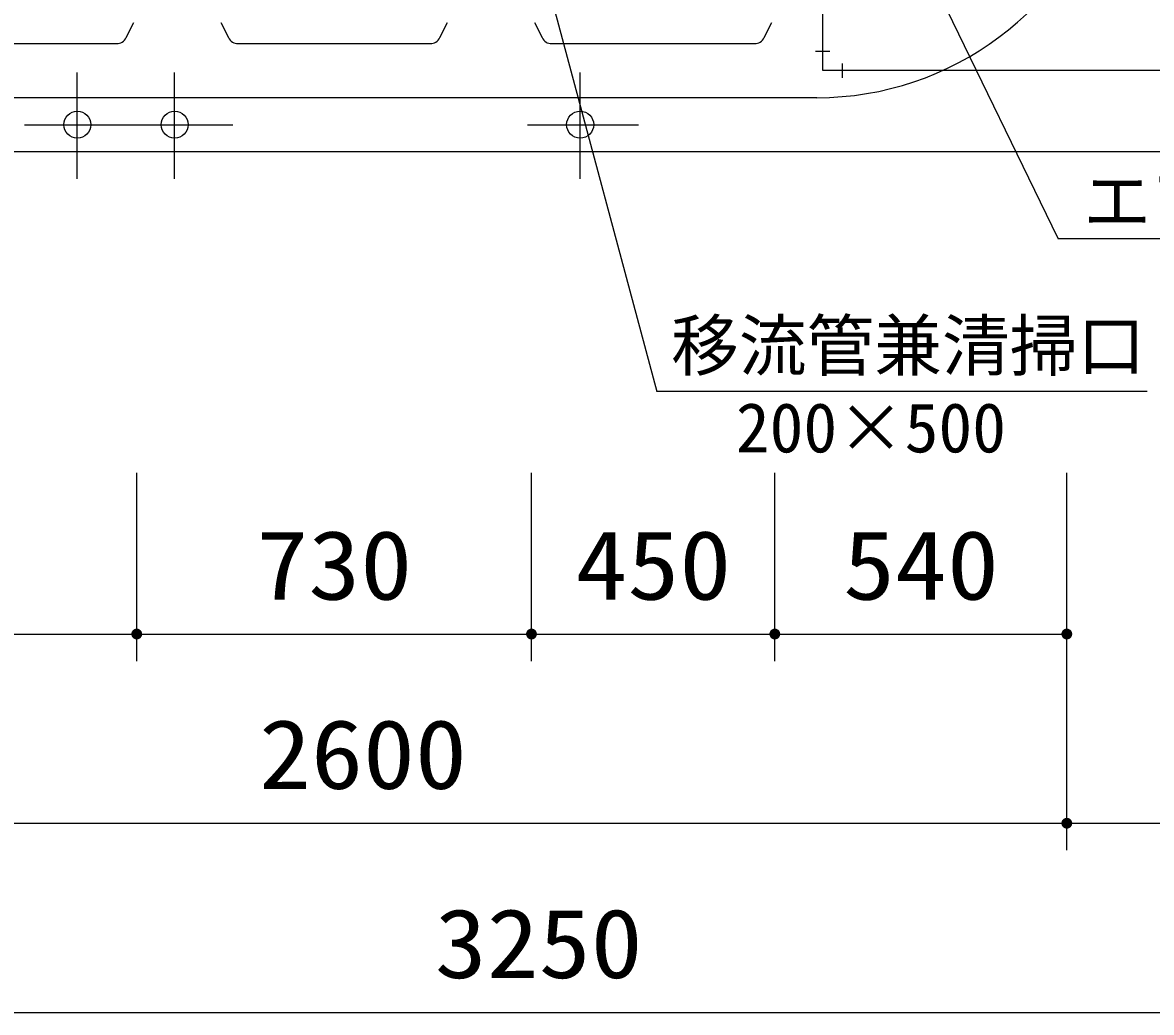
# Model space of a CAD drawing. Units: millimetres, scale not verified. Extents: x -14850 to 14850, y -10500 to 10500.
# Drawn here: x -9693 to -7605, y -1396 to 435 of the extents above; entities that cross this region are included whole.
import ezdxf
from ezdxf.enums import TextEntityAlignment as Align

# ---------------------------------------------------------------- set-up
doc = ezdxf.new("R2010")
doc.units = ezdxf.units.MM
doc.header["$LTSCALE"] = 50
for name, color, linetype, lineweight in [('0-0_機器', 3, 'Continuous', 25), ('0-1_空気管', 3, 'Continuous', 25), ('0-3_文字', 5, 'Continuous', 25), ('0-5_製作', 5, 'Continuous', 25)]:
    doc.layers.add(name, color=color, linetype=linetype, lineweight=lineweight)
doc.styles.add('ＭＳ ゴシック', font='')
doc.styles.get('ＭＳ ゴシック').set_extended_font_data('MS Gothic')

msp = doc.modelspace()

# ---------------------------------------------------------------- linework, layer by layer
at = {"layer": '0-0_機器', "color": 2}
msp.add_lwpolyline([(-10561.73, 2095.81), (-7011.73, 2095.81), (-7011.73, 195.81), (-10561.73, 195.81)], dxfattribs=at)
at = {"layer": '0-1_空気管'}
for p, q in [((-8825.27, 892.47), (-8519.83, -247.67)), ((-8189.19, 881.42), (-7778.4, 35.94)), ((-9501.2, 406.86), (-9487.26, 434.75)), ((-9326.2, 434.75), (-9312.26, 406.86)), ((-8921.2, 406.86), (-8907.26, 434.75)), ((-8746.2, 434.75), (-8732.26, 406.86)), ((-8321.2, 406.86), (-8307.26, 434.75)), ((-9992.64, 395.81), (-9519.09, 395.81)), ((-9294.37, 395.81), (-8939.09, 395.81)), ((-8714.37, 395.81), (-8339.09, 395.81)), ((-8223.73, 295.81), (-9992.64, 295.81)), ((-7778.4, 35.37), (-7223.94, 35.37)), ((-7613.4, -247.67), (-8519.83, -247.67))]:
    msp.add_line(p, q, dxfattribs=at)
at = {"layer": '0-1_空気管', "color": 6}
for p, q in [((-8213.23, 345.81), (-8213.23, 792.46)), ((-8226.73, 381.81), (-8199.73, 381.81)), ((-8177.23, 359.31), (-8177.23, 332.31)), ((-6842.35, 345.81), (-8213.23, 345.81))]:
    msp.add_line(p, q, dxfattribs=at)
at = {"layer": '0-1_空気管'}
for centre, radius, start, end in [((-8223.73, 857.81), 562, 270, 343.52315), ((-9519.09, 415.81), 20, 270, 333.43494), ((-9294.37, 415.81), 20, 206.56503, 270), ((-8939.09, 415.81), 20, 270, 333.43494), ((-8714.37, 415.81), 20, 206.56503, 270), ((-8339.09, 415.81), 20, 270, 333.43494)]:
    msp.add_arc(centre, radius, start, end, dxfattribs=at)
at = {"layer": '0-3_文字', "color": 7}
for p, q in [((-9591.73, 145.6), (-9591.73, 342.09)), ((-9411.73, 145.6), (-9411.73, 342.09)), ((-8661.73, 145.6), (-8661.73, 342.09)), ((-9689.05, 245.81), (-9303.91, 245.81)), ((-8759.05, 245.81), (-8553.91, 245.81))]:
    msp.add_line(p, q, dxfattribs=at)
for centre in [(-9591.73, 245.81), (-9411.73, 245.81), (-8661.73, 245.81)]:
    msp.add_circle(centre, 25, dxfattribs=at)
at = {"layer": '0-5_製作', "color": 2}
for p, q in [((-9481.73, -746.42), (-9481.73, -397.99)), ((-8751.73, -746.42), (-8751.73, -397.99)), ((-8301.73, -746.42), (-8301.73, -397.99)), ((-7761.73, -1096.42), (-7761.73, -397.99)), ((-10361.73, -696.42), (-9481.73, -696.42)), ((-9481.73, -696.42), (-8751.73, -696.42)), ((-8751.73, -696.42), (-8301.73, -696.42)), ((-8301.73, -696.42), (-7761.73, -696.42)), ((-10361.73, -1046.42), (-7761.73, -1046.42)), ((-7761.73, -1046.42), (-7111.73, -1046.42)), ((-10361.73, -1396.42), (-7111.73, -1396.42))]:
    msp.add_line(p, q, dxfattribs=at)
at = {"layer": '0-5_製作'}
for points in [[(-9487.61, -688.33), (-9481.73, -696.42), (-9488.58, -689.13)], [(-9486.55, -687.66), (-9481.73, -696.42), (-9487.61, -688.33)], [(-9485.41, -687.12), (-9481.73, -696.42), (-9486.55, -687.66)], [(-9484.22, -686.74), (-9481.73, -696.42), (-9485.41, -687.12)], [(-9482.98, -686.5), (-9481.73, -696.42), (-9484.22, -686.74)], [(-9481.73, -686.42), (-9481.73, -696.42), (-9482.98, -686.5)], [(-9481.73, -686.42), (-9471.73, -696.42), (-9481.73, -696.42)], [(-9481.1, -686.44), (-9471.73, -696.42), (-9481.73, -686.42)], [(-9479.86, -686.6), (-9471.73, -696.42), (-9481.1, -686.44)], [(-9478.64, -686.91), (-9471.73, -696.42), (-9479.86, -686.6)], [(-9477.47, -687.37), (-9471.73, -696.42), (-9478.64, -686.91)], [(-9476.37, -687.98), (-9471.73, -696.42), (-9477.47, -687.37)], [(-9475.36, -688.72), (-9471.73, -696.42), (-9476.37, -687.98)], [(-9474.44, -689.58), (-9471.73, -696.42), (-9475.36, -688.72)], [(-8757.61, -688.33), (-8751.73, -696.42), (-8758.58, -689.13)], [(-8756.55, -687.66), (-8751.73, -696.42), (-8757.61, -688.33)], [(-8755.41, -687.12), (-8751.73, -696.42), (-8756.55, -687.66)], [(-8754.22, -686.74), (-8751.73, -696.42), (-8755.41, -687.12)], [(-8752.98, -686.5), (-8751.73, -696.42), (-8754.22, -686.74)], [(-8751.73, -686.42), (-8751.73, -696.42), (-8752.98, -686.5)], [(-8751.73, -686.42), (-8741.73, -696.42), (-8751.73, -696.42)], [(-8751.1, -686.44), (-8741.73, -696.42), (-8751.73, -686.42)], [(-8749.86, -686.6), (-8741.73, -696.42), (-8751.1, -686.44)], [(-8748.64, -686.91), (-8741.73, -696.42), (-8749.86, -686.6)], [(-8747.47, -687.37), (-8741.73, -696.42), (-8748.64, -686.91)], [(-8746.37, -687.98), (-8741.73, -696.42), (-8747.47, -687.37)], [(-8745.36, -688.72), (-8741.73, -696.42), (-8746.37, -687.98)], [(-8744.44, -689.58), (-8741.73, -696.42), (-8745.36, -688.72)], [(-8307.61, -688.33), (-8301.73, -696.42), (-8308.58, -689.13)], [(-8306.55, -687.66), (-8301.73, -696.42), (-8307.61, -688.33)], [(-8305.41, -687.12), (-8301.73, -696.42), (-8306.55, -687.66)], [(-8304.22, -686.74), (-8301.73, -696.42), (-8305.41, -687.12)], [(-8302.98, -686.5), (-8301.73, -696.42), (-8304.22, -686.74)], [(-8301.73, -686.42), (-8301.73, -696.42), (-8302.98, -686.5)], [(-8301.73, -686.42), (-8291.73, -696.42), (-8301.73, -696.42)], [(-8301.1, -686.44), (-8291.73, -696.42), (-8301.73, -686.42)], [(-8299.86, -686.6), (-8291.73, -696.42), (-8301.1, -686.44)], [(-8298.64, -686.91), (-8291.73, -696.42), (-8299.86, -686.6)], [(-8297.47, -687.37), (-8291.73, -696.42), (-8298.64, -686.91)], [(-8296.37, -687.98), (-8291.73, -696.42), (-8297.47, -687.37)], [(-8295.36, -688.72), (-8291.73, -696.42), (-8296.37, -687.98)], [(-8294.44, -689.58), (-8291.73, -696.42), (-8295.36, -688.72)], [(-7767.61, -688.33), (-7761.73, -696.42), (-7768.58, -689.13)], [(-7766.55, -687.66), (-7761.73, -696.42), (-7767.61, -688.33)], [(-7765.41, -687.12), (-7761.73, -696.42), (-7766.55, -687.66)], [(-7764.22, -686.74), (-7761.73, -696.42), (-7765.41, -687.12)], [(-7762.98, -686.5), (-7761.73, -696.42), (-7764.22, -686.74)], [(-7761.73, -686.42), (-7761.73, -696.42), (-7762.98, -686.5)], [(-7761.73, -686.42), (-7751.73, -696.42), (-7761.73, -696.42)], [(-7761.1, -686.44), (-7751.73, -696.42), (-7761.73, -686.42)], [(-7759.86, -686.6), (-7751.73, -696.42), (-7761.1, -686.44)], [(-7758.64, -686.91), (-7751.73, -696.42), (-7759.86, -686.6)], [(-7757.47, -687.37), (-7751.73, -696.42), (-7758.64, -686.91)], [(-7756.37, -687.98), (-7751.73, -696.42), (-7757.47, -687.37)], [(-7755.36, -688.72), (-7751.73, -696.42), (-7756.37, -687.98)], [(-7754.44, -689.58), (-7751.73, -696.42), (-7755.36, -688.72)], [(-9491.71, -695.79), (-9481.73, -696.42), (-9491.73, -696.42)], [(-9491.73, -696.42), (-9491.42, -698.91), (-9491.65, -697.68)], [(-9481.73, -696.42), (-9491.42, -698.91), (-9491.73, -696.42)], [(-9491.55, -694.55), (-9481.73, -696.42), (-9491.71, -695.79)], [(-9491.24, -693.33), (-9481.73, -696.42), (-9491.55, -694.55)], [(-9481.73, -696.42), (-9491.03, -700.1), (-9491.42, -698.91)], [(-9490.78, -692.16), (-9481.73, -696.42), (-9491.24, -693.33)], [(-9481.73, -696.42), (-9490.49, -701.24), (-9491.03, -700.1)], [(-9490.17, -691.06), (-9481.73, -696.42), (-9490.78, -692.16)], [(-9481.73, -696.42), (-9489.82, -702.3), (-9490.49, -701.24)], [(-9489.43, -690.05), (-9481.73, -696.42), (-9490.17, -691.06)], [(-9481.73, -696.42), (-9489.02, -703.27), (-9489.82, -702.3)], [(-9488.58, -689.13), (-9481.73, -696.42), (-9489.43, -690.05)], [(-9481.73, -696.42), (-9488.1, -704.13), (-9489.02, -703.27)], [(-9481.73, -696.42), (-9487.09, -704.87), (-9488.1, -704.13)], [(-9481.73, -696.42), (-9485.99, -705.47), (-9487.09, -704.87)], [(-9481.73, -696.42), (-9484.82, -705.93), (-9485.99, -705.47)], [(-9481.73, -696.42), (-9483.6, -706.24), (-9484.82, -705.93)], [(-9481.73, -696.42), (-9482.36, -706.4), (-9483.6, -706.24)], [(-9481.73, -696.42), (-9481.73, -706.42), (-9482.36, -706.4)], [(-9481.73, -696.42), (-9480.48, -706.34), (-9481.73, -706.42)], [(-9471.73, -696.42), (-9480.48, -706.34), (-9481.73, -696.42)], [(-9471.73, -696.42), (-9479.24, -706.11), (-9480.48, -706.34)], [(-9471.73, -696.42), (-9478.05, -705.72), (-9479.24, -706.11)], [(-9471.73, -696.42), (-9476.91, -705.19), (-9478.05, -705.72)], [(-9471.73, -696.42), (-9475.85, -704.51), (-9476.91, -705.19)], [(-9471.73, -696.42), (-9474.88, -703.71), (-9475.85, -704.51)], [(-9471.73, -696.42), (-9474.02, -702.8), (-9474.88, -703.71)], [(-9473.64, -690.54), (-9471.73, -696.42), (-9474.44, -689.58)], [(-9471.73, -696.42), (-9473.29, -701.78), (-9474.02, -702.8)], [(-9472.97, -691.6), (-9471.73, -696.42), (-9473.64, -690.54)], [(-9471.73, -696.42), (-9472.68, -700.68), (-9473.29, -701.78)], [(-9472.43, -692.74), (-9471.73, -696.42), (-9472.97, -691.6)], [(-9471.73, -696.42), (-9472.22, -699.51), (-9472.68, -700.68)], [(-9472.04, -693.94), (-9471.73, -696.42), (-9472.43, -692.74)], [(-9471.73, -696.42), (-9471.91, -698.3), (-9472.22, -699.51)], [(-9471.81, -695.17), (-9471.73, -696.42), (-9472.04, -693.94)], [(-9471.73, -696.42), (-9471.75, -697.05), (-9471.91, -698.3)], [(-8761.71, -695.79), (-8751.73, -696.42), (-8761.73, -696.42)], [(-8761.73, -696.42), (-8761.42, -698.91), (-8761.65, -697.68)], [(-8751.73, -696.42), (-8761.42, -698.91), (-8761.73, -696.42)], [(-8761.55, -694.55), (-8751.73, -696.42), (-8761.71, -695.79)], [(-8761.24, -693.33), (-8751.73, -696.42), (-8761.55, -694.55)], [(-8751.73, -696.42), (-8761.03, -700.1), (-8761.42, -698.91)], [(-8760.78, -692.16), (-8751.73, -696.42), (-8761.24, -693.33)], [(-8751.73, -696.42), (-8760.49, -701.24), (-8761.03, -700.1)], [(-8760.17, -691.06), (-8751.73, -696.42), (-8760.78, -692.16)], [(-8751.73, -696.42), (-8759.82, -702.3), (-8760.49, -701.24)], [(-8759.43, -690.05), (-8751.73, -696.42), (-8760.17, -691.06)], [(-8751.73, -696.42), (-8759.02, -703.27), (-8759.82, -702.3)], [(-8758.58, -689.13), (-8751.73, -696.42), (-8759.43, -690.05)], [(-8751.73, -696.42), (-8758.1, -704.13), (-8759.02, -703.27)], [(-8751.73, -696.42), (-8757.09, -704.87), (-8758.1, -704.13)], [(-8751.73, -696.42), (-8755.99, -705.47), (-8757.09, -704.87)], [(-8751.73, -696.42), (-8754.82, -705.93), (-8755.99, -705.47)], [(-8751.73, -696.42), (-8753.6, -706.24), (-8754.82, -705.93)], [(-8751.73, -696.42), (-8752.36, -706.4), (-8753.6, -706.24)], [(-8751.73, -696.42), (-8751.73, -706.42), (-8752.36, -706.4)], [(-8751.73, -696.42), (-8750.48, -706.34), (-8751.73, -706.42)], [(-8741.73, -696.42), (-8750.48, -706.34), (-8751.73, -696.42)], [(-8741.73, -696.42), (-8749.24, -706.11), (-8750.48, -706.34)], [(-8741.73, -696.42), (-8748.05, -705.72), (-8749.24, -706.11)], [(-8741.73, -696.42), (-8746.91, -705.19), (-8748.05, -705.72)], [(-8741.73, -696.42), (-8745.85, -704.51), (-8746.91, -705.19)], [(-8741.73, -696.42), (-8744.88, -703.71), (-8745.85, -704.51)], [(-8741.73, -696.42), (-8744.02, -702.8), (-8744.88, -703.71)], [(-8743.64, -690.54), (-8741.73, -696.42), (-8744.44, -689.58)], [(-8741.73, -696.42), (-8743.29, -701.78), (-8744.02, -702.8)], [(-8742.97, -691.6), (-8741.73, -696.42), (-8743.64, -690.54)], [(-8741.73, -696.42), (-8742.68, -700.68), (-8743.29, -701.78)], [(-8742.43, -692.74), (-8741.73, -696.42), (-8742.97, -691.6)], [(-8741.73, -696.42), (-8742.22, -699.51), (-8742.68, -700.68)], [(-8742.04, -693.94), (-8741.73, -696.42), (-8742.43, -692.74)], [(-8741.73, -696.42), (-8741.91, -698.3), (-8742.22, -699.51)], [(-8741.81, -695.17), (-8741.73, -696.42), (-8742.04, -693.94)], [(-8741.73, -696.42), (-8741.75, -697.05), (-8741.91, -698.3)], [(-8311.71, -695.79), (-8301.73, -696.42), (-8311.73, -696.42)], [(-8311.73, -696.42), (-8311.42, -698.91), (-8311.65, -697.68)], [(-8301.73, -696.42), (-8311.42, -698.91), (-8311.73, -696.42)], [(-8311.55, -694.55), (-8301.73, -696.42), (-8311.71, -695.79)], [(-8311.24, -693.33), (-8301.73, -696.42), (-8311.55, -694.55)], [(-8301.73, -696.42), (-8311.03, -700.1), (-8311.42, -698.91)], [(-8310.78, -692.16), (-8301.73, -696.42), (-8311.24, -693.33)], [(-8301.73, -696.42), (-8310.49, -701.24), (-8311.03, -700.1)], [(-8310.17, -691.06), (-8301.73, -696.42), (-8310.78, -692.16)], [(-8301.73, -696.42), (-8309.82, -702.3), (-8310.49, -701.24)], [(-8309.43, -690.05), (-8301.73, -696.42), (-8310.17, -691.06)], [(-8301.73, -696.42), (-8309.02, -703.27), (-8309.82, -702.3)], [(-8308.58, -689.13), (-8301.73, -696.42), (-8309.43, -690.05)], [(-8301.73, -696.42), (-8308.1, -704.13), (-8309.02, -703.27)], [(-8301.73, -696.42), (-8307.09, -704.87), (-8308.1, -704.13)], [(-8301.73, -696.42), (-8305.99, -705.47), (-8307.09, -704.87)], [(-8301.73, -696.42), (-8304.82, -705.93), (-8305.99, -705.47)], [(-8301.73, -696.42), (-8303.6, -706.24), (-8304.82, -705.93)], [(-8301.73, -696.42), (-8302.36, -706.4), (-8303.6, -706.24)], [(-8301.73, -696.42), (-8301.73, -706.42), (-8302.36, -706.4)], [(-8301.73, -696.42), (-8300.48, -706.34), (-8301.73, -706.42)], [(-8291.73, -696.42), (-8300.48, -706.34), (-8301.73, -696.42)], [(-8291.73, -696.42), (-8299.24, -706.11), (-8300.48, -706.34)], [(-8291.73, -696.42), (-8298.05, -705.72), (-8299.24, -706.11)], [(-8291.73, -696.42), (-8296.91, -705.19), (-8298.05, -705.72)], [(-8291.73, -696.42), (-8295.85, -704.51), (-8296.91, -705.19)], [(-8291.73, -696.42), (-8294.88, -703.71), (-8295.85, -704.51)], [(-8291.73, -696.42), (-8294.02, -702.8), (-8294.88, -703.71)], [(-8293.64, -690.54), (-8291.73, -696.42), (-8294.44, -689.58)], [(-8291.73, -696.42), (-8293.29, -701.78), (-8294.02, -702.8)], [(-8292.97, -691.6), (-8291.73, -696.42), (-8293.64, -690.54)], [(-8291.73, -696.42), (-8292.68, -700.68), (-8293.29, -701.78)], [(-8292.43, -692.74), (-8291.73, -696.42), (-8292.97, -691.6)], [(-8291.73, -696.42), (-8292.22, -699.51), (-8292.68, -700.68)], [(-8292.04, -693.94), (-8291.73, -696.42), (-8292.43, -692.74)], [(-8291.73, -696.42), (-8291.91, -698.3), (-8292.22, -699.51)], [(-8291.81, -695.17), (-8291.73, -696.42), (-8292.04, -693.94)], [(-8291.73, -696.42), (-8291.75, -697.05), (-8291.91, -698.3)], [(-7771.71, -695.79), (-7761.73, -696.42), (-7771.73, -696.42)], [(-7771.73, -696.42), (-7771.42, -698.91), (-7771.65, -697.68)], [(-7761.73, -696.42), (-7771.42, -698.91), (-7771.73, -696.42)], [(-7771.55, -694.55), (-7761.73, -696.42), (-7771.71, -695.79)], [(-7771.24, -693.33), (-7761.73, -696.42), (-7771.55, -694.55)], [(-7761.73, -696.42), (-7771.03, -700.1), (-7771.42, -698.91)], [(-7770.78, -692.16), (-7761.73, -696.42), (-7771.24, -693.33)], [(-7761.73, -696.42), (-7770.49, -701.24), (-7771.03, -700.1)], [(-7770.17, -691.06), (-7761.73, -696.42), (-7770.78, -692.16)], [(-7761.73, -696.42), (-7769.82, -702.3), (-7770.49, -701.24)], [(-7769.44, -690.05), (-7761.73, -696.42), (-7770.17, -691.06)], [(-7761.73, -696.42), (-7769.02, -703.27), (-7769.82, -702.3)], [(-7768.58, -689.13), (-7761.73, -696.42), (-7769.44, -690.05)], [(-7761.73, -696.42), (-7768.1, -704.13), (-7769.02, -703.27)], [(-7761.73, -696.42), (-7767.09, -704.87), (-7768.1, -704.13)], [(-7761.73, -696.42), (-7765.99, -705.47), (-7767.09, -704.87)], [(-7761.73, -696.42), (-7764.82, -705.93), (-7765.99, -705.47)], [(-7761.73, -696.42), (-7763.6, -706.24), (-7764.82, -705.93)], [(-7761.73, -696.42), (-7762.36, -706.4), (-7763.6, -706.24)], [(-7761.73, -696.42), (-7761.73, -706.42), (-7762.36, -706.4)], [(-7761.73, -696.42), (-7760.48, -706.34), (-7761.73, -706.42)], [(-7751.73, -696.42), (-7760.48, -706.34), (-7761.73, -696.42)], [(-7751.73, -696.42), (-7759.24, -706.11), (-7760.48, -706.34)], [(-7751.73, -696.42), (-7758.05, -705.72), (-7759.24, -706.11)], [(-7751.73, -696.42), (-7756.91, -705.19), (-7758.05, -705.72)], [(-7751.73, -696.42), (-7755.85, -704.51), (-7756.91, -705.19)], [(-7751.73, -696.42), (-7754.88, -703.71), (-7755.85, -704.51)], [(-7751.73, -696.42), (-7754.02, -702.8), (-7754.88, -703.71)], [(-7753.64, -690.54), (-7751.73, -696.42), (-7754.44, -689.58)], [(-7751.73, -696.42), (-7753.29, -701.78), (-7754.02, -702.8)], [(-7752.97, -691.6), (-7751.73, -696.42), (-7753.64, -690.54)], [(-7751.73, -696.42), (-7752.68, -700.68), (-7753.29, -701.78)], [(-7752.43, -692.74), (-7751.73, -696.42), (-7752.97, -691.6)], [(-7751.73, -696.42), (-7752.22, -699.51), (-7752.68, -700.68)], [(-7752.04, -693.94), (-7751.73, -696.42), (-7752.43, -692.74)], [(-7751.73, -696.42), (-7751.91, -698.3), (-7752.22, -699.51)], [(-7751.81, -695.17), (-7751.73, -696.42), (-7752.04, -693.94)], [(-7751.73, -696.42), (-7751.75, -697.05), (-7751.91, -698.3)], [(-7771.24, -1043.33), (-7761.73, -1046.42), (-7771.55, -1044.55)], [(-7770.78, -1042.16), (-7761.73, -1046.42), (-7771.24, -1043.33)], [(-7770.17, -1041.06), (-7761.73, -1046.42), (-7770.78, -1042.16)], [(-7769.44, -1040.05), (-7761.73, -1046.42), (-7770.17, -1041.06)], [(-7768.58, -1039.13), (-7761.73, -1046.42), (-7769.44, -1040.05)], [(-7767.61, -1038.33), (-7761.73, -1046.42), (-7768.58, -1039.13)], [(-7766.55, -1037.66), (-7761.73, -1046.42), (-7767.61, -1038.33)], [(-7765.41, -1037.12), (-7761.73, -1046.42), (-7766.55, -1037.66)], [(-7764.22, -1036.74), (-7761.73, -1046.42), (-7765.41, -1037.12)], [(-7762.98, -1036.5), (-7761.73, -1046.42), (-7764.22, -1036.74)], [(-7762.98, -1036.5), (-7761.73, -1036.42), (-7761.73, -1046.42)], [(-7761.73, -1036.42), (-7751.73, -1046.42), (-7761.73, -1046.42)], [(-7761.1, -1036.44), (-7751.73, -1046.42), (-7761.73, -1036.42)], [(-7759.86, -1036.6), (-7751.73, -1046.42), (-7761.1, -1036.44)], [(-7758.64, -1036.91), (-7751.73, -1046.42), (-7759.86, -1036.6)], [(-7757.47, -1037.37), (-7751.73, -1046.42), (-7758.64, -1036.91)], [(-7756.37, -1037.98), (-7751.73, -1046.42), (-7757.47, -1037.37)], [(-7755.36, -1038.72), (-7751.73, -1046.42), (-7756.37, -1037.98)], [(-7754.44, -1039.58), (-7751.73, -1046.42), (-7755.36, -1038.72)], [(-7753.64, -1040.54), (-7751.73, -1046.42), (-7754.44, -1039.58)], [(-7752.97, -1041.6), (-7751.73, -1046.42), (-7753.64, -1040.54)], [(-7752.43, -1042.74), (-7751.73, -1046.42), (-7752.97, -1041.6)], [(-7752.04, -1043.94), (-7751.73, -1046.42), (-7752.43, -1042.74)], [(-7771.71, -1045.79), (-7761.73, -1046.42), (-7771.73, -1046.42)], [(-7771.73, -1046.42), (-7771.42, -1048.91), (-7771.65, -1047.68)], [(-7771.73, -1046.42), (-7771.03, -1050.1), (-7771.42, -1048.91)], [(-7761.73, -1046.42), (-7771.03, -1050.1), (-7771.73, -1046.42)], [(-7771.55, -1044.55), (-7761.73, -1046.42), (-7771.71, -1045.79)], [(-7761.73, -1046.42), (-7770.49, -1051.24), (-7771.03, -1050.1)], [(-7761.73, -1046.42), (-7769.82, -1052.3), (-7770.49, -1051.24)], [(-7761.73, -1046.42), (-7769.02, -1053.27), (-7769.82, -1052.3)], [(-7761.73, -1046.42), (-7768.1, -1054.13), (-7769.02, -1053.27)], [(-7761.73, -1046.42), (-7767.09, -1054.87), (-7768.1, -1054.13)], [(-7761.73, -1046.42), (-7765.99, -1055.47), (-7767.09, -1054.87)], [(-7761.73, -1046.42), (-7764.82, -1055.93), (-7765.99, -1055.47)], [(-7761.73, -1046.42), (-7763.6, -1056.24), (-7764.82, -1055.93)], [(-7761.73, -1046.42), (-7762.36, -1056.4), (-7763.6, -1056.24)], [(-7761.73, -1046.42), (-7761.73, -1056.42), (-7762.36, -1056.4)], [(-7761.73, -1046.42), (-7760.48, -1056.34), (-7761.73, -1056.42)], [(-7761.73, -1046.42), (-7759.24, -1056.11), (-7760.48, -1056.34)], [(-7751.73, -1046.42), (-7759.24, -1056.11), (-7761.73, -1046.42)], [(-7751.73, -1046.42), (-7758.05, -1055.72), (-7759.24, -1056.11)], [(-7751.73, -1046.42), (-7756.91, -1055.19), (-7758.05, -1055.72)], [(-7751.73, -1046.42), (-7755.85, -1054.51), (-7756.91, -1055.19)], [(-7751.73, -1046.42), (-7754.88, -1053.71), (-7755.85, -1054.51)], [(-7751.73, -1046.42), (-7754.02, -1052.8), (-7754.88, -1053.71)], [(-7751.73, -1046.42), (-7753.29, -1051.78), (-7754.02, -1052.8)], [(-7751.73, -1046.42), (-7752.68, -1050.68), (-7753.29, -1051.78)], [(-7751.73, -1046.42), (-7752.22, -1049.51), (-7752.68, -1050.68)], [(-7751.73, -1046.42), (-7751.91, -1048.3), (-7752.22, -1049.51)], [(-7752.04, -1043.94), (-7751.81, -1045.17), (-7751.73, -1046.42)], [(-7751.73, -1046.42), (-7751.75, -1047.05), (-7751.91, -1048.3)]]:
    msp.add_solid(points, dxfattribs=at)

# ---------------------------------------------------------------- texts
at = {"layer": '0-1_空気管', "color": 4, "style": 'ＭＳ ゴシック'}
for s, p in [('\u3000エアー口\u3000', (-7856.68, 31.92)), ('移流管兼清掃口', (-8493.5, -236.16)), ('200×500', (-8373.76, -387.97))]:
    msp.add_text(s, height=91.79, dxfattribs=at).set_placement(p, align=Align.BOTTOM_LEFT)
at = {"layer": '0-5_製作', "color": 4, "style": 'ＭＳ ゴシック', "width": 1.1}
for s, p in [('730', (-9260.48, -671.42)), ('450', (-8670.48, -671.42)), ('540', (-8175.48, -671.42)), ('2600', (-9255.48, -1021.42)), ('3250', (-8930.48, -1371.42))]:
    msp.add_text(s, height=128.4, dxfattribs=at).set_placement(p, align=Align.BOTTOM_LEFT)

doc.saveas('drawing.dxf')
